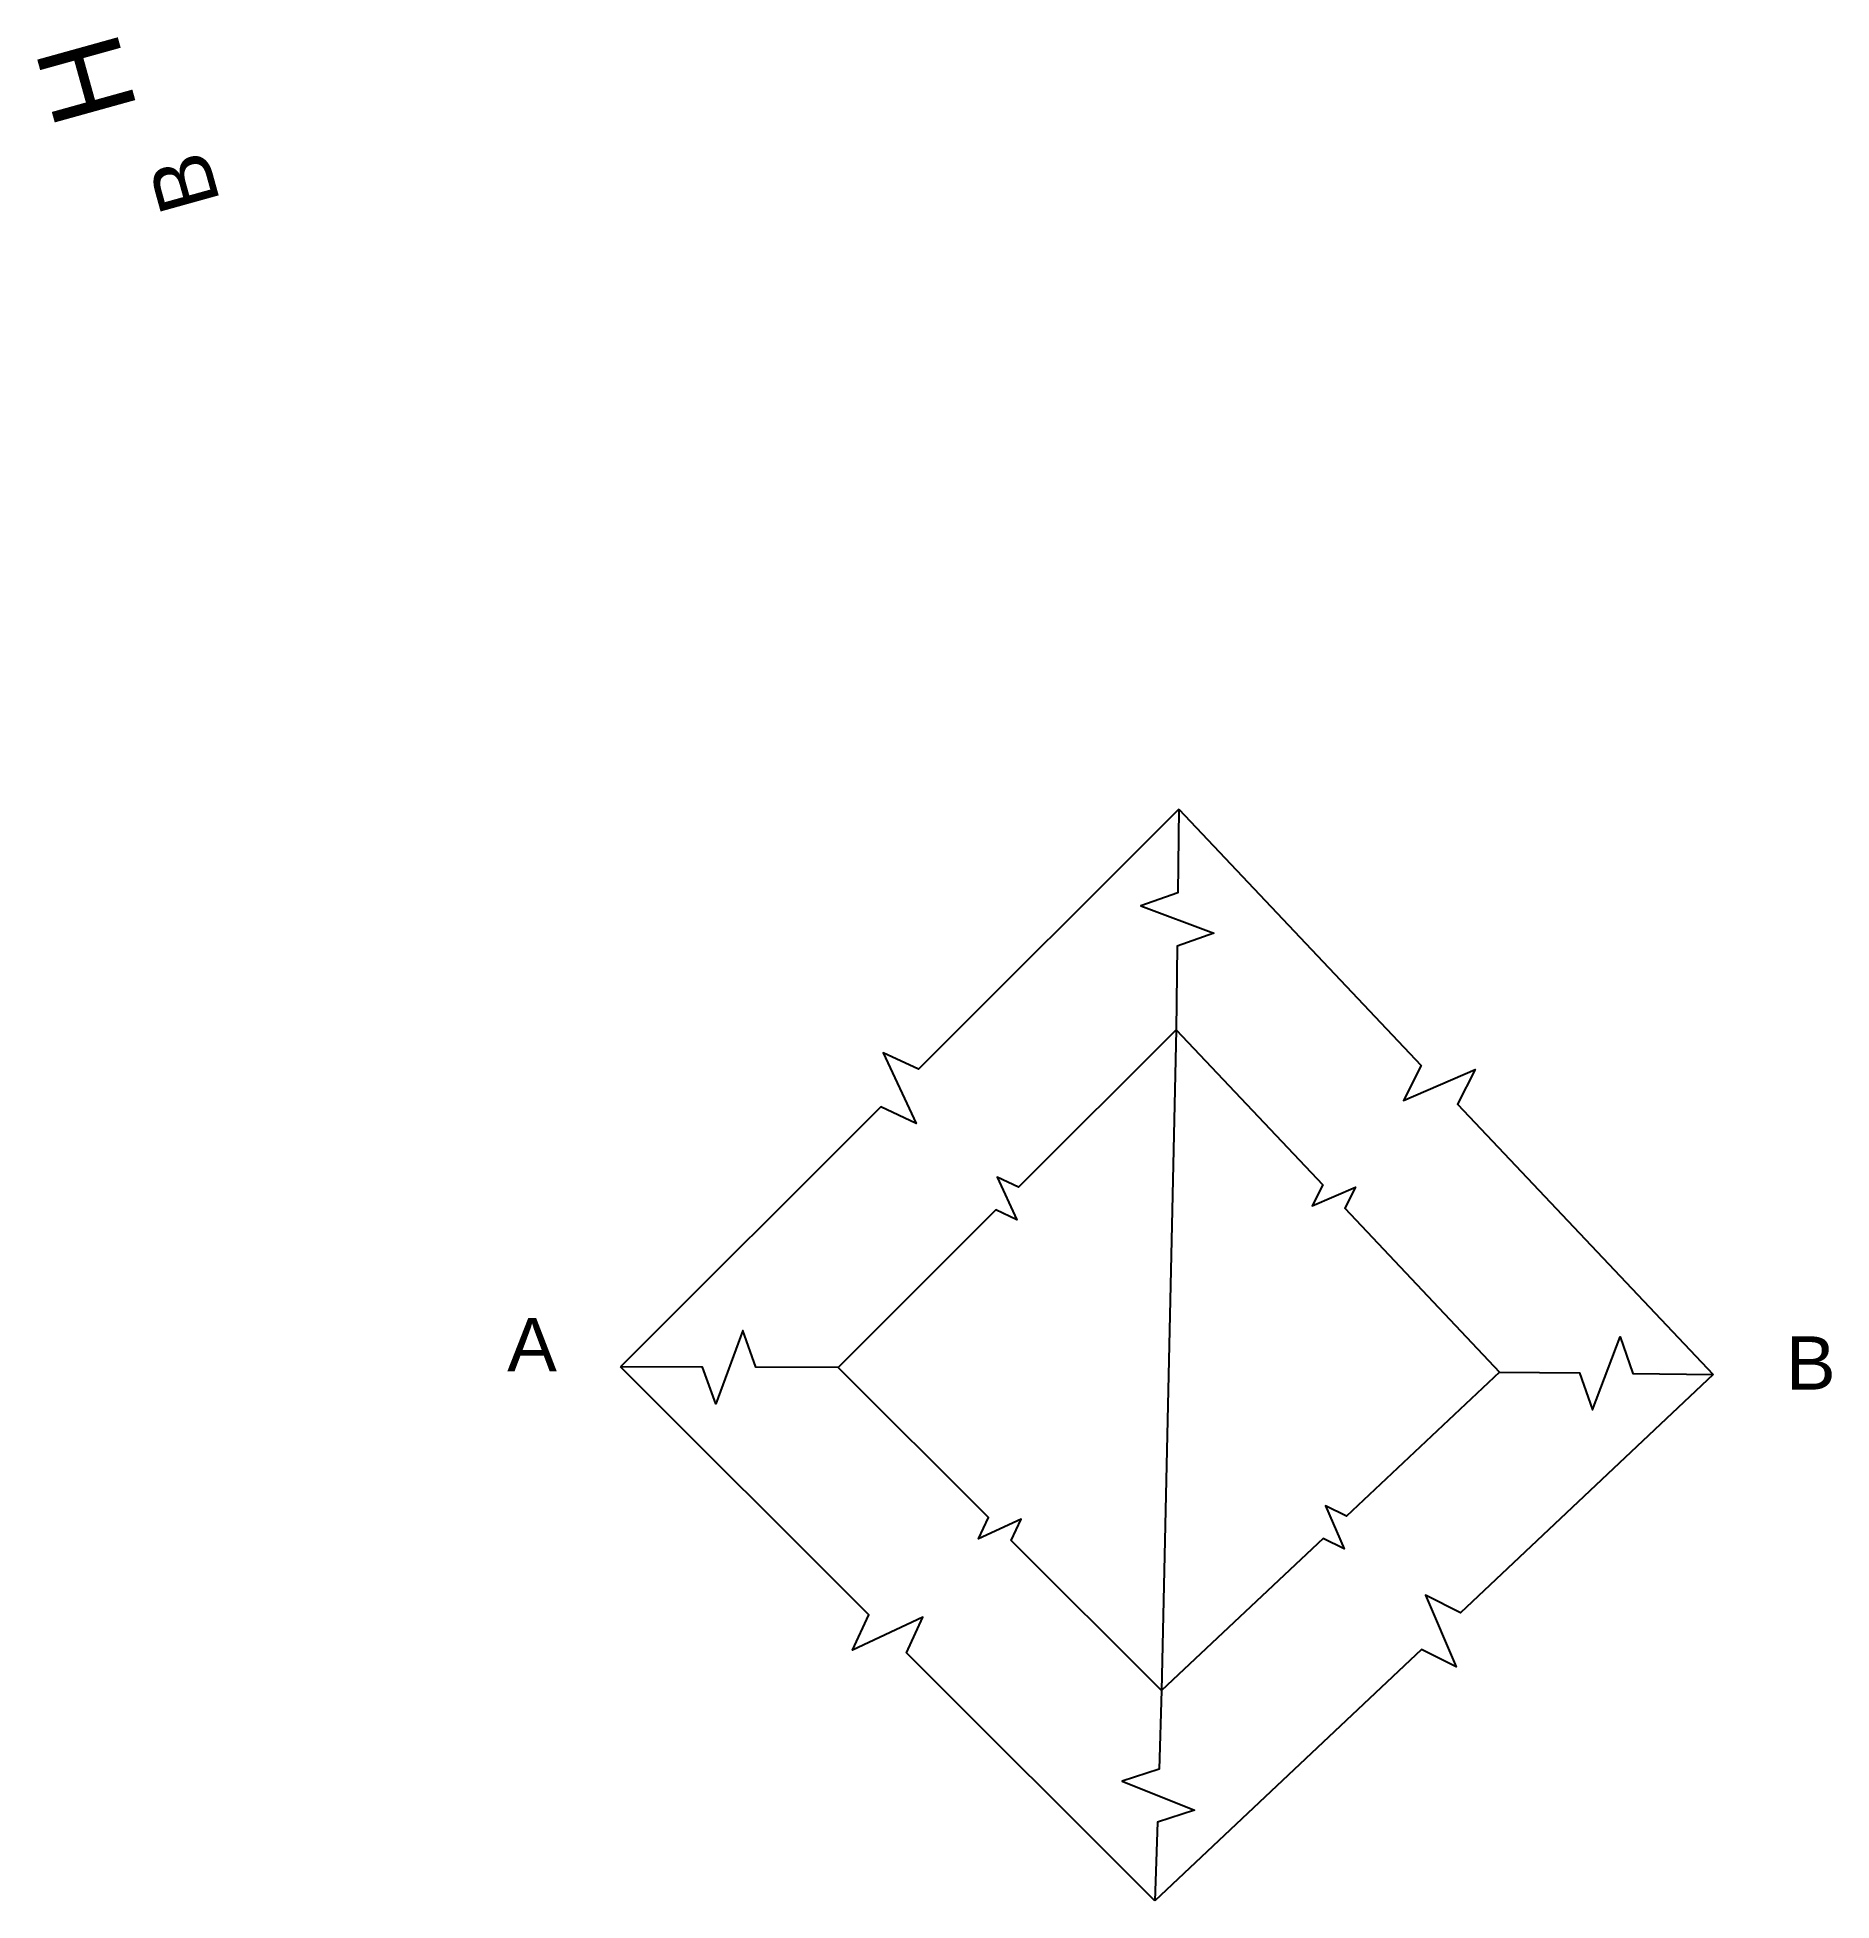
# Model space of a CAD drawing. Header units: inches. Extents: x 19.4 to 36.2, y 9.9 to 27.4.
import ezdxf

# ---------------------------------------------------------------- set-up
doc = ezdxf.new("R2010")
doc.units = ezdxf.units.IN
doc.header["$MEASUREMENT"] = 0
doc.styles.get("Standard").update_dxf_attribs({"font": 'arial.ttf'})

msp = doc.modelspace()

# ---------------------------------------------------------------- linework, layer by layer
msp.add_line((30.069, 18.044), (29.933, 11.843))
at = {"linetype": 'Continuous'}
for points in [[(30.094, 20.113), (27.653, 17.673), (27.321, 17.828), (27.63, 17.165), (27.299, 17.32), (24.857, 14.88)], [(30.094, 20.113), (30.085, 19.328), (29.74, 19.207), (30.423, 18.949), (30.079, 18.828), (30.069, 18.044)], [(30.094, 20.113), (32.367, 17.708), (32.203, 17.381), (32.874, 17.671), (32.71, 17.344), (35.107, 14.808)], [(30.069, 18.044), (28.591, 16.567), (28.39, 16.66), (28.577, 16.259), (28.377, 16.353), (26.898, 14.876)], [(30.069, 18.044), (31.445, 16.588), (31.346, 16.39), (31.752, 16.565), (31.653, 16.368), (33.104, 14.832)], [(26.898, 14.876), (26.128, 14.877), (26.004, 15.221), (25.752, 14.535), (25.628, 14.878), (24.857, 14.88)], [(33.104, 14.832), (33.855, 14.823), (33.976, 14.478), (34.234, 15.162), (34.355, 14.817), (35.107, 14.808)], [(29.87, 9.872), (27.541, 12.199), (27.695, 12.531), (27.033, 12.221), (27.187, 12.553), (24.857, 14.88)], [(29.933, 11.843), (28.523, 13.252), (28.616, 13.453), (28.215, 13.266), (28.309, 13.466), (26.898, 14.876)], [(35.107, 14.808), (32.736, 12.573), (32.409, 12.737), (32.698, 12.066), (32.372, 12.23), (29.87, 9.872)], [(33.104, 14.832), (31.668, 13.479), (31.471, 13.578), (31.646, 13.172), (31.448, 13.271), (29.933, 11.843)], [(29.933, 11.843), (29.91, 11.107), (29.562, 10.993), (30.241, 10.722), (29.894, 10.608), (29.87, 9.872)]]:
    msp.add_lwpolyline(points, dxfattribs=at)

# ---------------------------------------------------------------- texts
for s, height, p in [('H', 0.784, (20.33, 26.679)), ('B', 0.566, (21.106, 25.809))]:
    msp.add_text(s, height=height, rotation=105.5361).set_placement(p)
for s, p in [('A', (23.795, 14.839)), ('B', (35.791, 14.667))]:
    msp.add_text(s, height=0.5).set_placement(p)

doc.saveas('drawing.dxf')
